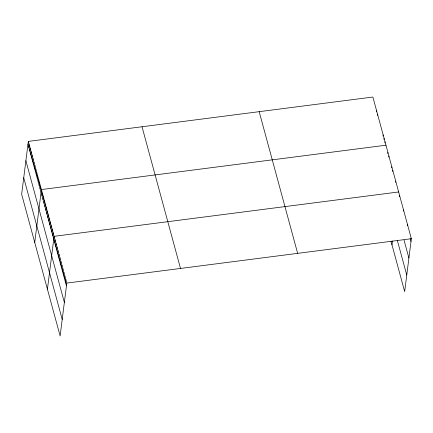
<?xml version="1.0" encoding="UTF-8"?>
<svg xmlns="http://www.w3.org/2000/svg" width="433" height="433" viewBox="0 0 433 433"><rect width="100%" height="100%" fill="white"/><g stroke="black" fill="none" stroke-linecap="round" stroke-linejoin="round"><path stroke-width="0.65" d="M28.329 141.396L21.65 194.282L60.122 335.97L66.801 283.085L28.329 141.396L372.878 97.03L411.35 238.718L404.671 291.604L390.999 241.251M28.908 147.653L29.265 144.839M29.845 151.095L30.202 148.275M30.775 154.532L31.133 151.718M31.712 157.975L32.069 155.16M32.648 161.417L33 158.602M33.579 164.859L33.936 162.039M34.516 168.296L34.873 165.482M35.452 171.739L35.804 168.924M36.383 175.181L36.74 172.366M37.319 178.623L37.676 175.803M38.25 182.06L38.607 179.246M39.187 185.503L39.544 182.688M40.123 188.945L40.475 186.13M34.732 242.453L41.411 189.567L385.96 145.207M42.033 195.981L42.385 193.167M43.008 199.581L43.365 196.761M43.987 203.174L44.339 200.36M44.962 206.774L45.319 203.954M45.936 210.368L46.293 207.553M46.916 213.967L47.273 211.152M47.89 217.561L48.247 214.746M48.869 221.16L49.227 218.346M49.844 224.754L50.201 221.94M50.823 228.353L51.175 225.539M51.798 231.947L52.155 229.133M52.777 235.547L53.129 232.732M47.424 289.212L54.109 236.326L398.652 191.965M54.726 242.74L55.083 239.925M55.705 246.334L56.063 243.519M56.68 249.933L57.037 247.119M57.659 253.532L58.011 250.712M58.634 257.126L58.991 254.312M59.613 260.726L59.965 257.906M60.588 264.319L60.945 261.505M61.562 267.919L61.919 265.099M62.541 271.513L62.899 268.698M63.516 275.112L63.873 272.292M64.495 278.706L64.847 275.891M65.47 282.305L65.827 279.485M376.472 111.92L376.618 110.794M377.408 115.362L377.549 114.236M383.016 136.011L383.156 134.885M383.947 139.448L384.087 138.322M384.883 142.89L385.024 141.764M387.768 153.526L387.914 152.4M388.747 157.119L388.888 155.994M391.676 167.912L391.816 166.786M392.65 171.511L392.796 170.38M395.583 182.298L395.724 181.173M391.973 244.845L392.46 240.992M399.491 196.685L399.632 195.559M403.394 211.071L403.54 209.945M407.301 225.458L407.442 224.332M66.801 283.085L411.35 238.718M410.181 238.54L410.993 241.538M404.021 240.077L408.909 258.057M397.315 240.315L406.755 275.079M259.178 111.671L297.65 253.359M142.029 126.755L180.501 268.444M27.977 144.211L66.449 285.899M25.888 160.735L64.36 302.423M23.739 177.757L62.211 319.446"/></g></svg>
